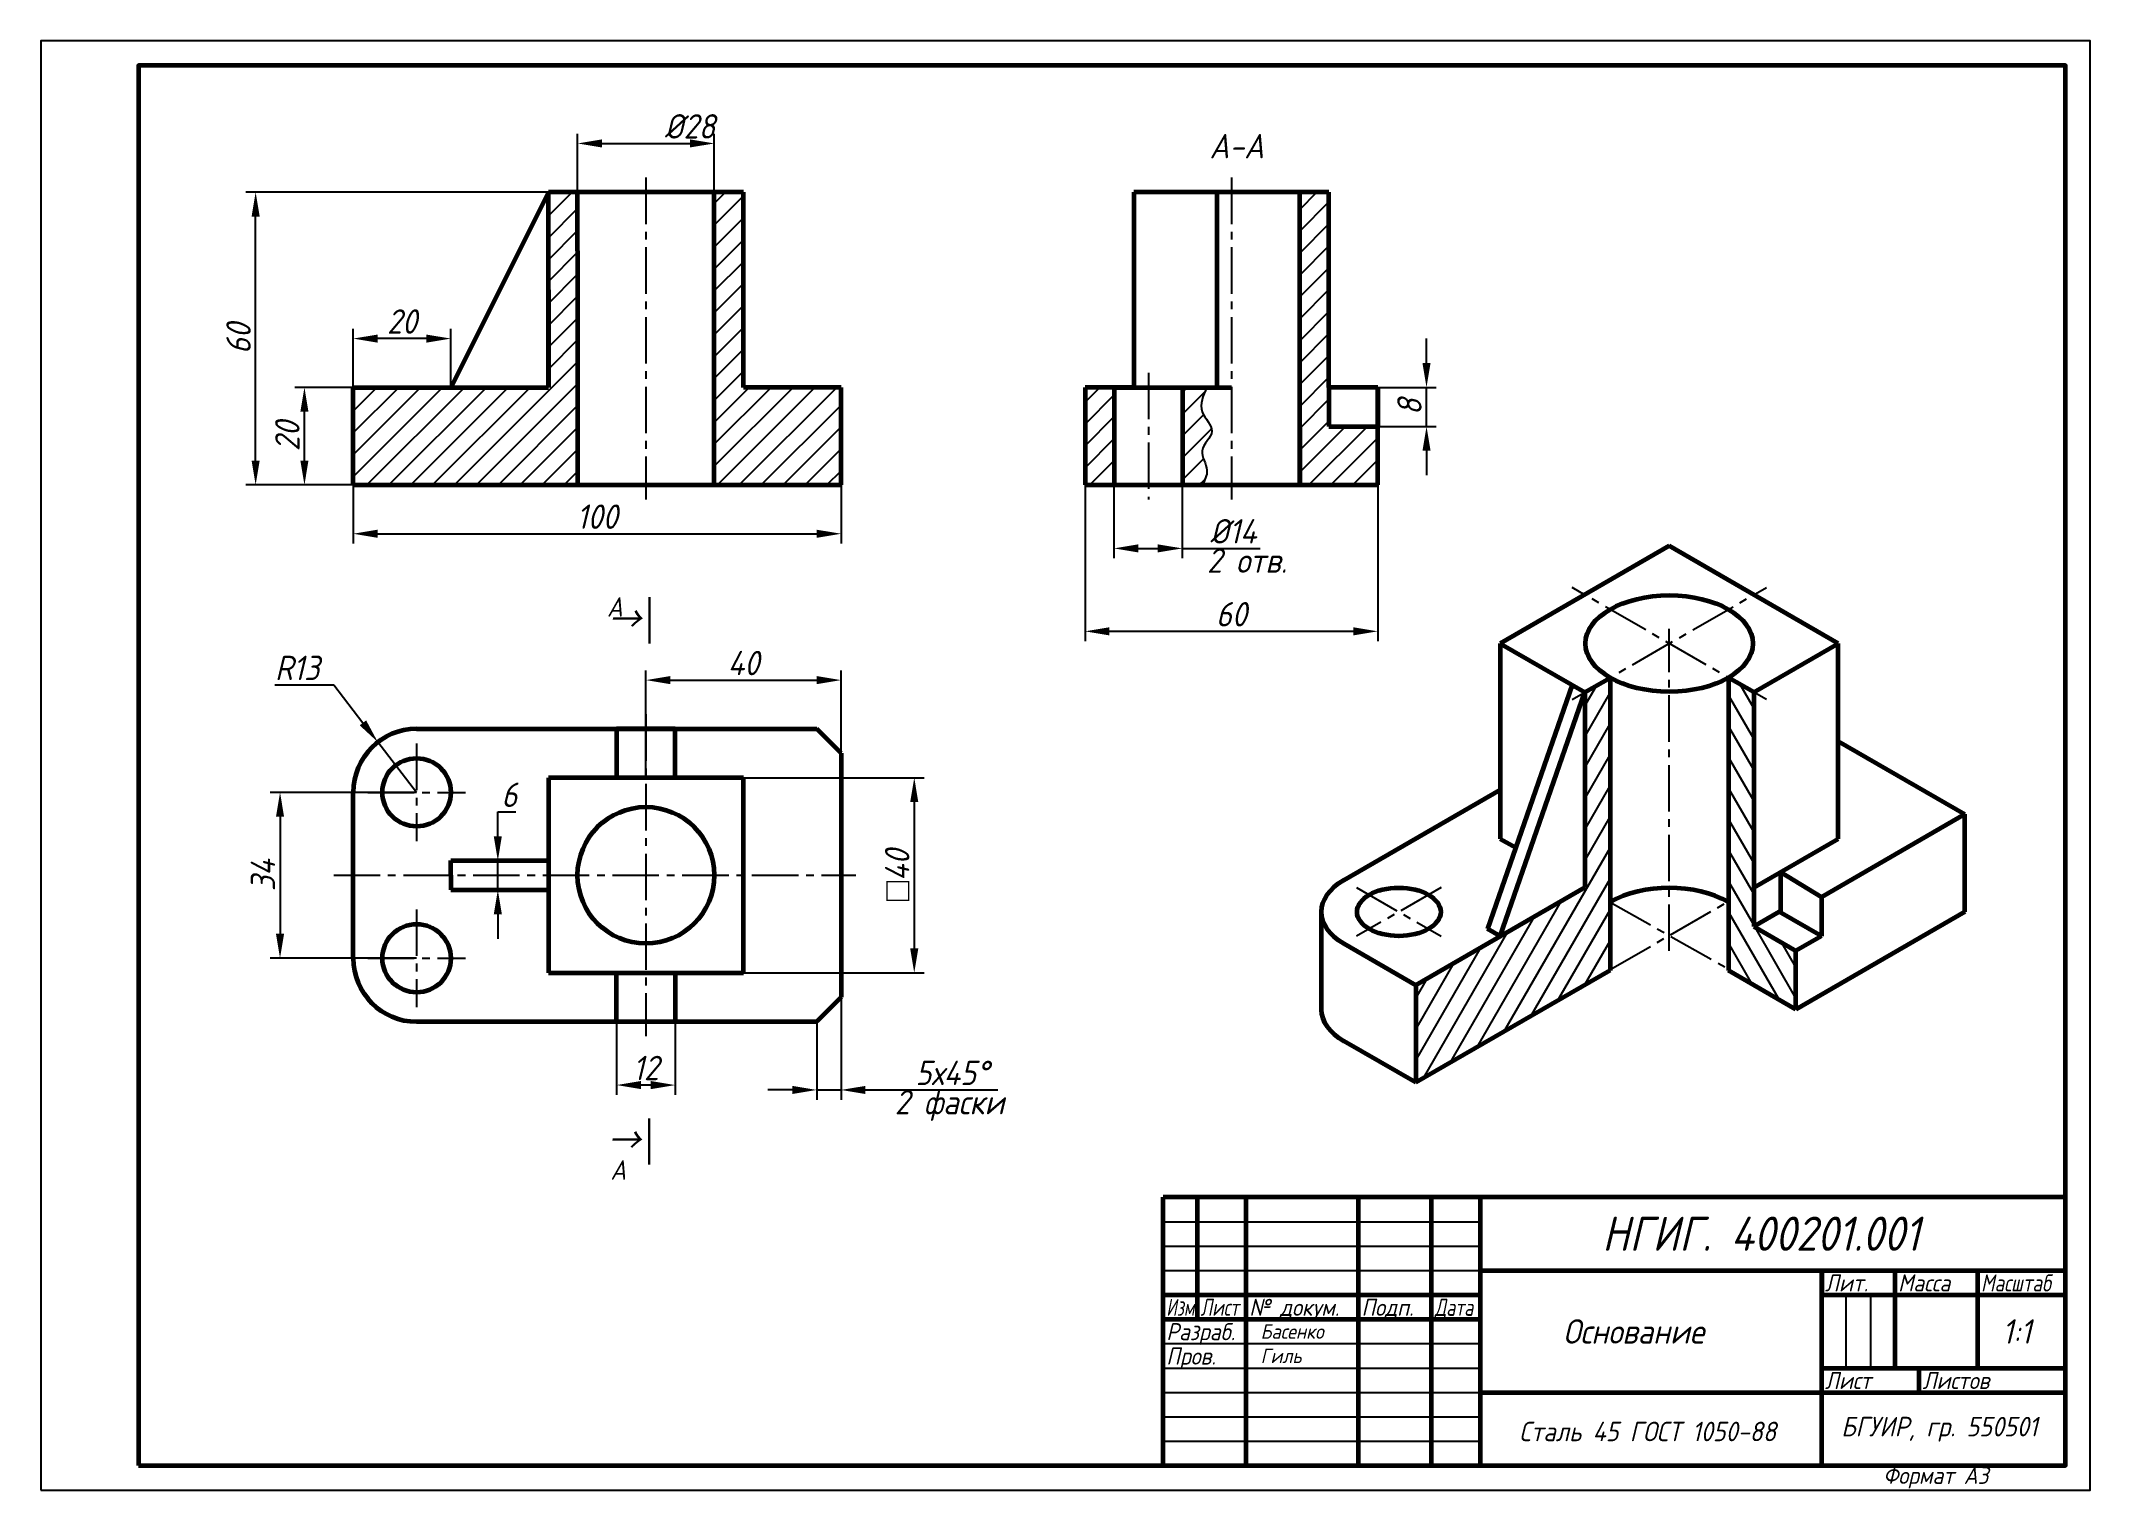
# Model space of a CAD drawing. Header units: millimetres. Extents: x 0 to 420, y 0 to 297.
import ezdxf

# ---------------------------------------------------------------- set-up
doc = ezdxf.new("R2010")
doc.units = ezdxf.units.MM
doc.header["$LTSCALE"] = 0.5
doc.linetypes.add('осевая2', pattern=[28.575, 19.05, -3.175, 3.175, -3.175])
doc.layers.get('0').update_dxf_attribs({"lineweight": 60})
doc.layers.get('Defpoints').update_dxf_attribs({"color": 5})
doc.layers.add('1-оси', color=1, linetype='осевая2')
doc.layers.add('3-размеры', color=6, linetype='Continuous')
doc.layers.add('2-штриховка', color=7, linetype='Continuous', true_color=0x00c7c7)
doc.layers.add('4-текст', color=7, linetype='Continuous', true_color=0x00ad00)
doc.styles.get("Standard").update_dxf_attribs({"font": 'isocpeui.ttf', "width": 0.9, "height": 5})
doc.dimstyles.new('Standart', dxfattribs={"dimtxt": 5, "dimasz": 5, "dimexe": 2, "dimexo": 0, "dimgap": 1, "dimtad": 1, "dimtoh": 1, "dimdec": 0, "dimtxsty": 'Standard', "dimcen": 2.5, "dimadec": 0, "dimazin": 0, "dimtfac": 1, "dimtdec": 0, "dimtmove": 0, "dimatfit": 3, "dimldrblk": 'DOTSMALL', "dimfxl": 1, "dimarcsym": 0})

# ---------------------------------------------------------------- blocks, each defined once
blk = doc.blocks.new('*D3')
at = {"layer": '3-размеры', "color": 0, "lineweight": -2, "transparency": 16777216}
for p, q in [((110, 266), (110, 278)), ((138, 266), (138, 278)), ((115, 276), (133, 276))]:
    blk.add_line(p, q, dxfattribs=at)
at = {"layer": '3-размеры', "color": 0, "transparency": 16777216}
for points in [[(115, 276.83), (115, 275.17), (110, 276)], [(133, 276.83), (133, 275.17), (138, 276)]]:
    blk.add_solid(points, dxfattribs=at)
at = {"layer": 'Defpoints', "color": 0, "transparency": 16777216}
for p in [(138, 276), (110, 266), (138, 266)]:
    blk.add_point(p, dxfattribs=at)
at = {"layer": '3-размеры', "color": 0, "transparency": 16777216, "insert": (133, 279.5), "char_height": 5, "attachment_point": 5}
blk.add_mtext('%%C28', dxfattribs=at)
blk = doc.blocks.new('_DotSmall')
at = {"color": 0, "linetype": 'ByBlock', "const_width": 0.5}
blk.add_lwpolyline([(-0.0625, 0, 1), (0.0625, 0, 1)], format="xyb", close=True, dxfattribs=at)
blk = doc.blocks.new('*D4')
at = {"layer": '3-размеры', "color": 0, "lineweight": -2, "transparency": 16777216}
for p, q in [((64, 226), (64, 238)), ((79, 236), (69, 236)), ((84, 226), (84, 238))]:
    blk.add_line(p, q, dxfattribs=at)
at = {"layer": '3-размеры', "color": 0, "transparency": 16777216}
for points in [[(69, 236.83), (69, 235.17), (64, 236)], [(79, 236.83), (79, 235.17), (84, 236)]]:
    blk.add_solid(points, dxfattribs=at)
at = {"layer": 'Defpoints', "color": 0, "transparency": 16777216}
for p in [(64, 236), (64, 226), (84, 226)]:
    blk.add_point(p, dxfattribs=at)
at = {"layer": '3-размеры', "color": 0, "transparency": 16777216, "insert": (74, 239.5), "char_height": 5, "attachment_point": 5}
blk.add_mtext('20', dxfattribs=at)
blk = doc.blocks.new('*D5')
at = {"layer": '3-размеры', "color": 0, "lineweight": -2, "transparency": 16777216}
for p, q in [((64, 226), (52, 226)), ((54, 211), (54, 221)), ((64, 206), (52, 206))]:
    blk.add_line(p, q, dxfattribs=at)
at = {"layer": '3-размеры', "color": 0, "transparency": 16777216}
for points in [[(53.17, 221), (54.83, 221), (54, 226)], [(53.17, 211), (54.83, 211), (54, 206)]]:
    blk.add_solid(points, dxfattribs=at)
at = {"layer": 'Defpoints', "color": 0, "transparency": 16777216}
for p in [(54, 226), (64, 226), (64, 206)]:
    blk.add_point(p, dxfattribs=at)
at = {"layer": '3-размеры', "color": 0, "transparency": 16777216, "insert": (50.5, 216), "char_height": 5, "attachment_point": 5, "rotation": 90}
blk.add_mtext('20', dxfattribs=at)
blk = doc.blocks.new('*D6')
at = {"layer": '3-размеры', "color": 0, "lineweight": -2, "transparency": 16777216}
for p, q in [((110, 266), (42, 266)), ((44, 211), (44, 261)), ((110, 206), (42, 206))]:
    blk.add_line(p, q, dxfattribs=at)
at = {"layer": '3-размеры', "color": 0, "transparency": 16777216}
for points in [[(43.17, 261), (44.83, 261), (44, 266)], [(43.17, 211), (44.83, 211), (44, 206)]]:
    blk.add_solid(points, dxfattribs=at)
at = {"layer": 'Defpoints', "color": 0, "transparency": 16777216}
for p in [(44, 266), (110, 266), (110, 206)]:
    blk.add_point(p, dxfattribs=at)
at = {"layer": '3-размеры', "color": 0, "transparency": 16777216, "insert": (40.5, 236), "char_height": 5, "attachment_point": 5, "rotation": 90}
blk.add_mtext('60', dxfattribs=at)
blk = doc.blocks.new('*D7')
at = {"layer": '3-размеры', "color": 0, "lineweight": -2, "transparency": 16777216}
for p, q in [((64, 206), (64, 194)), ((164, 206), (164, 194)), ((69, 196), (159, 196))]:
    blk.add_line(p, q, dxfattribs=at)
at = {"layer": '3-размеры', "color": 0, "transparency": 16777216}
for points in [[(69, 196.83), (69, 195.17), (64, 196)], [(159, 196.83), (159, 195.17), (164, 196)]]:
    blk.add_solid(points, dxfattribs=at)
at = {"layer": 'Defpoints', "color": 0, "transparency": 16777216}
for p in [(64, 206), (164, 206), (164, 196)]:
    blk.add_point(p, dxfattribs=at)
at = {"layer": '3-размеры', "color": 0, "transparency": 16777216, "insert": (114, 199.5), "char_height": 5, "attachment_point": 5}
blk.add_mtext('100', dxfattribs=at)
blk = doc.blocks.new('*D8')
at = {"layer": '3-размеры', "color": 0, "lineweight": -2, "transparency": 16777216}
for p, q in [((124, 146), (124, 168)), ((164, 146), (164, 168)), ((129, 166), (159, 166))]:
    blk.add_line(p, q, dxfattribs=at)
at = {"layer": '3-размеры', "color": 0, "transparency": 16777216}
for points in [[(129, 166.83), (129, 165.17), (124, 166)], [(159, 166.83), (159, 165.17), (164, 166)]]:
    blk.add_solid(points, dxfattribs=at)
at = {"layer": 'Defpoints', "color": 0, "transparency": 16777216}
for p in [(164, 166), (124, 146), (164, 146)]:
    blk.add_point(p, dxfattribs=at)
at = {"layer": '3-размеры', "color": 0, "transparency": 16777216, "insert": (144, 169.5), "char_height": 5, "attachment_point": 5}
blk.add_mtext('40', dxfattribs=at)
blk = doc.blocks.new('*D9')
at = {"layer": '3-размеры', "color": 0, "lineweight": -2, "transparency": 16777216}
for p, q in [((144, 146), (181, 146)), ((179, 141), (179, 111)), ((144, 106), (181, 106))]:
    blk.add_line(p, q, dxfattribs=at)
at = {"layer": '3-размеры', "color": 0, "transparency": 16777216}
for points in [[(178.17, 141), (179.83, 141), (179, 146)], [(178.17, 111), (179.83, 111), (179, 106)]]:
    blk.add_solid(points, dxfattribs=at)
at = {"layer": 'Defpoints', "color": 0, "transparency": 16777216}
for p in [(144, 146), (144, 106), (179, 106)]:
    blk.add_point(p, dxfattribs=at)
at = {"layer": '3-размеры', "color": 0, "transparency": 16777216, "insert": (175.29, 126), "char_height": 5, "attachment_point": 5, "rotation": 90}
blk.add_mtext('{\\fArial|b0|i1|c204|p34;\\H1.0833x;□}40', dxfattribs=at)
blk = doc.blocks.new('*D10')
at = {"layer": '3-размеры', "color": 0, "lineweight": -2, "transparency": 16777216}
for p, q in [((77, 143), (47, 143)), ((49, 138), (49, 114)), ((77, 109), (47, 109))]:
    blk.add_line(p, q, dxfattribs=at)
at = {"layer": '3-размеры', "color": 0, "transparency": 16777216}
for points in [[(48.17, 138), (49.83, 138), (49, 143)], [(48.17, 114), (49.83, 114), (49, 109)]]:
    blk.add_solid(points, dxfattribs=at)
at = {"layer": 'Defpoints', "color": 0, "transparency": 16777216}
for p in [(77, 143), (49, 109), (77, 109)]:
    blk.add_point(p, dxfattribs=at)
at = {"layer": '3-размеры', "color": 0, "transparency": 16777216, "insert": (45.5, 126), "char_height": 5, "attachment_point": 5, "rotation": 90}
blk.add_mtext('34', dxfattribs=at)
blk = doc.blocks.new('*D11')
at = {"layer": '3-размеры', "color": 0, "lineweight": -2, "transparency": 16777216}
for p, q in [((118, 96), (118, 81)), ((130, 96), (130, 81)), ((125, 83), (123, 83))]:
    blk.add_line(p, q, dxfattribs=at)
at = {"layer": '3-размеры', "color": 0, "transparency": 16777216}
for points in [[(123, 83.83), (123, 82.17), (118, 83)], [(125, 83.83), (125, 82.17), (130, 83)]]:
    blk.add_solid(points, dxfattribs=at)
at = {"layer": 'Defpoints', "color": 0, "transparency": 16777216}
for p in [(118, 96), (130, 96), (118, 83)]:
    blk.add_point(p, dxfattribs=at)
at = {"layer": '3-размеры', "color": 0, "transparency": 16777216, "insert": (124, 86.5), "char_height": 5, "attachment_point": 5}
blk.add_mtext('12', dxfattribs=at)
blk = doc.blocks.new('*D12')
at = {"layer": '3-размеры', "color": 0, "lineweight": -2, "transparency": 16777216}
for p, q in [((47.9, 165), (60, 165)), ((60, 165), (65.99, 157.24)), ((77, 143), (69.05, 153.29))]:
    blk.add_line(p, q, dxfattribs=at)
at = {"layer": '3-размеры', "color": 0, "transparency": 16777216}
blk.add_solid([(66.65, 157.75), (65.33, 156.73), (69.05, 153.29)], dxfattribs=at)
at = {"layer": 'Defpoints', "color": 0, "transparency": 16777216}
for p in [(69.05, 153.29), (77, 143)]:
    blk.add_point(p, dxfattribs=at)
at = {"layer": '3-размеры', "color": 0, "transparency": 16777216, "insert": (52.53, 168.5), "char_height": 5, "attachment_point": 5}
blk.add_mtext('R13', dxfattribs=at)
blk = doc.blocks.new('*D13')
at = {"layer": '3-размеры', "color": 0, "lineweight": -2, "transparency": 16777216}
for p, q in [((93.64, 134), (93.64, 139)), ((93.64, 139), (97.36, 139)), ((97, 129), (91.64, 129)), ((93.64, 123), (93.64, 129)), ((97, 123), (91.64, 123)), ((93.64, 118), (93.64, 113))]:
    blk.add_line(p, q, dxfattribs=at)
at = {"layer": '3-размеры', "color": 0, "transparency": 16777216}
for points in [[(92.81, 134), (94.47, 134), (93.64, 129)], [(92.81, 118), (94.47, 118), (93.64, 123)]]:
    blk.add_solid(points, dxfattribs=at)
at = {"layer": 'Defpoints', "color": 0, "transparency": 16777216}
for p in [(93.64, 129), (97, 129), (97, 123)]:
    blk.add_point(p, dxfattribs=at)
at = {"layer": '3-размеры', "color": 0, "transparency": 16777216, "insert": (96, 142.5), "char_height": 5, "attachment_point": 5}
blk.add_mtext('6', dxfattribs=at)
blk = doc.blocks.new('*D14')
at = {"layer": '3-размеры', "color": 0, "lineweight": -2, "transparency": 16777216}
for p, q in [((284, 231), (284, 236)), ((274, 226), (286, 226)), ((284, 218), (284, 226)), ((274, 218), (286, 218)), ((284, 213), (284, 208))]:
    blk.add_line(p, q, dxfattribs=at)
at = {"layer": '3-размеры', "color": 0, "transparency": 16777216}
for points in [[(283.17, 231), (284.83, 231), (284, 226)], [(283.17, 213), (284.83, 213), (284, 218)]]:
    blk.add_solid(points, dxfattribs=at)
at = {"layer": 'Defpoints', "color": 0, "transparency": 16777216}
for p in [(274, 226), (284, 226), (274, 218)]:
    blk.add_point(p, dxfattribs=at)
at = {"layer": '3-размеры', "color": 0, "transparency": 16777216, "insert": (280.5, 222), "char_height": 5, "attachment_point": 5, "rotation": 90}
blk.add_mtext('8', dxfattribs=at)
blk = doc.blocks.new('*D15')
at = {"layer": '3-размеры', "color": 0, "lineweight": -2, "transparency": 16777216}
for p, q in [((214, 206), (214, 174)), ((274, 206), (274, 174)), ((219, 176), (269, 176))]:
    blk.add_line(p, q, dxfattribs=at)
at = {"layer": '3-размеры', "color": 0, "transparency": 16777216}
for points in [[(219, 176.83), (219, 175.17), (214, 176)], [(269, 176.83), (269, 175.17), (274, 176)]]:
    blk.add_solid(points, dxfattribs=at)
at = {"layer": 'Defpoints', "color": 0, "transparency": 16777216}
for p in [(214, 206), (274, 206), (274, 176)]:
    blk.add_point(p, dxfattribs=at)
at = {"layer": '3-размеры', "color": 0, "transparency": 16777216, "insert": (244, 179.5), "char_height": 5, "attachment_point": 5}
blk.add_mtext('60', dxfattribs=at)
blk = doc.blocks.new('*D16')
at = {"layer": '3-размеры', "color": 0, "lineweight": -2, "transparency": 16777216}
for p, q in [((164, 101), (164, 80)), ((159, 96), (159, 80)), ((154, 82), (149, 82)), ((159, 82), (164, 82)), ((169, 82), (196.15, 82))]:
    blk.add_line(p, q, dxfattribs=at)
at = {"layer": '3-размеры', "color": 0, "transparency": 16777216}
for points in [[(154, 82.83), (154, 81.17), (159, 82)], [(169, 82.83), (169, 81.17), (164, 82)]]:
    blk.add_solid(points, dxfattribs=at)
at = {"layer": 'Defpoints', "color": 0, "transparency": 16777216}
for p in [(164, 101), (159, 96), (164, 82)]:
    blk.add_point(p, dxfattribs=at)
at = {"layer": '3-размеры', "color": 0, "transparency": 16777216, "insert": (186.75, 85.5), "char_height": 7, "attachment_point": 5}
blk.add_mtext('{\\H0.71429x;5х45%%D}', dxfattribs=at)
blk = doc.blocks.new('*D17')
at = {"layer": '3-размеры', "color": 0, "lineweight": -2, "transparency": 16777216}
for p, q in [((219.92, 206), (219.92, 191)), ((233.92, 206), (233.92, 191)), ((224.92, 193), (228.92, 193)), ((233.92, 193), (249.87, 193))]:
    blk.add_line(p, q, dxfattribs=at)
at = {"layer": '3-размеры', "color": 0, "transparency": 16777216}
for points in [[(224.92, 193.83), (224.92, 192.17), (219.92, 193)], [(228.92, 193.83), (228.92, 192.17), (233.92, 193)]]:
    blk.add_solid(points, dxfattribs=at)
at = {"layer": 'Defpoints', "color": 0, "transparency": 16777216}
for p in [(219.92, 206), (233.92, 206), (233.92, 193)]:
    blk.add_point(p, dxfattribs=at)
at = {"layer": '3-размеры', "color": 0, "transparency": 16777216, "insert": (244.39, 196.5), "char_height": 5, "attachment_point": 5}
blk.add_mtext('%%C14', dxfattribs=at)

msp = doc.modelspace()

# ---------------------------------------------------------------- hatches: boundary and pattern name
at = {"layer": '2-штриховка', "transparency": 33554687}
h = msp.add_hatch(dxfattribs=at)
h.set_pattern_fill('ANSI31', color=256)
h.paths.add_polyline_path([(110, 223), (110, 254), (110, 266), (104, 266), (104, 226), (84, 226), (64, 226), (64, 206), (110, 206)])
h.paths.add_polyline_path([(164, 226), (144, 226), (144, 266), (138, 266), (138, 206), (164, 206)])
h = msp.add_hatch(dxfattribs=at)
h.set_pattern_fill('ANSI31', color=256)
h.paths.add_polyline_path([(274, 218), (264, 218), (264, 206), (274, 206)])
h.paths.add_polyline_path([(264, 218), (264, 226), (258, 226), (258, 206), (264, 206)])
h.paths.add_polyline_path([(264, 266), (258, 266), (258, 226), (264, 226)])
h = msp.add_hatch(dxfattribs=at)
h.set_pattern_fill('ANSI31', color=256)
edge = h.paths.add_edge_path()
edge.add_spline(control_points=[(238, 206), (238.53, 206.99), (239.76, 209.27), (236.62, 213.2), (241.64, 217), (236.72, 221.09), (238.21, 224.29), (239, 226)], knot_values=[0, 0, 0, 0, 3.162278, 7.285383, 11.757519, 16.229655, 21.328675, 21.328675, 21.328675, 21.328675], degree=3, periodic=0)
edge.add_line((239, 226), (234, 226))
edge.add_line((234, 226), (234, 206))
edge.add_line((234, 206), (238, 206))
h.paths.add_polyline_path([(220, 226), (214, 226), (214, 206), (220, 206)])
h = msp.add_hatch(dxfattribs=at)
h.set_pattern_fill('ANSI31', color=256, angle=15)
h.paths.add_polyline_path([(321.63, 106.5), (321.63, 166.45), (316.43, 163.5), (316.43, 123.5), (281.79, 103.5), (281.79, 83.5)])
h = msp.add_hatch(dxfattribs=at)
h.set_pattern_fill('ANSI31', color=256, angle=75)
h.paths.add_polyline_path([(359.73, 110.5), (351.07, 115.5), (351.07, 123.5), (351.07, 163.5), (345.88, 166.5), (345.88, 106.5), (359.73, 98.5)])

# ---------------------------------------------------------------- linework, layer by layer
for p, q in [((104, 266), (84, 226)), ((144, 266), (104, 266)), ((104, 226), (104, 266)), ((110, 254), (110, 266)), ((138, 206), (138, 266)), ((144, 226), (144, 266)), ((264, 266), (224, 266)), ((224, 266), (224, 226)), ((241, 266), (241, 226)), ((258, 206), (258, 266)), ((264, 226), (264, 266)), ((110, 254), (110, 206)), ((104, 246), (104, 226)), ((64, 206), (64, 226)), ((64, 226), (84, 226)), ((84, 226), (104, 226)), ((110, 223), (110, 206)), ((164, 226), (144, 226)), ((164, 206), (164, 226)), ((224, 226), (214, 226)), ((214, 226), (214, 206)), ((220, 226), (220, 206)), ((220, 226), (234, 226)), ((224, 226), (244, 226)), ((234, 226), (234, 206)), ((274, 226), (264, 226)), ((264, 226), (264, 218)), ((274, 206), (274, 226)), ((274, 226), (274, 218)), ((258, 218), (258, 206)), ((264, 218), (274, 218)), ((64, 206), (164, 206)), ((110, 206), (138, 206)), ((214, 206), (274, 206)), ((220, 206), (233, 206)), ((333.75, 193.5), (299.11, 173.5)), ((368.39, 173.5), (333.75, 193.5)), ((299.11, 173.5), (316.43, 163.5)), ((299.11, 173.5), (299.11, 133.5)), ((351.07, 163.5), (368.39, 173.5)), ((368.39, 133.5), (368.39, 173.5)), ((313.83, 165), (296.51, 115)), ((316.43, 163.5), (321.65, 166.46)), ((321.63, 166.5), (321.63, 106.5)), ((351.07, 163.5), (345.88, 166.5)), ((345.88, 166.5), (345.88, 106.5)), ((299.11, 113.5), (316.43, 163.5)), ((316.43, 163.5), (316.43, 123.5)), ((351.07, 163.5), (351.07, 123.5)), ((77, 156), (159, 156)), ((130, 156), (118, 156)), ((118, 156), (118, 146)), ((130, 146), (130, 156)), ((164, 151), (159, 156)), ((368.39, 153.5), (394.37, 138.5)), ((164, 151), (164, 101)), ((64, 109), (64, 143)), ((144, 146), (104, 146)), ((104, 146), (104, 106)), ((144, 126), (144, 146)), ((267.07, 125), (299.11, 143.5)), ((394.37, 138.5), (364.93, 121.5)), ((394.37, 118.5), (394.37, 138.5)), ((299.11, 133.5), (302.29, 131.67)), ((351.07, 123.5), (368.39, 133.5)), ((84, 126), (84, 129)), ((84, 129), (104, 129)), ((84, 126), (84, 123)), ((364.93, 121.5), (356.56, 126.67)), ((356.56, 126.67), (356.56, 118.67)), ((84, 123), (104, 123)), ((144, 106), (144, 126)), ((316.43, 123.5), (281.79, 103.5)), ((351.07, 123.5), (351.07, 115.5)), ((262.41, 118.5), (262.41, 98.5)), ((356.27, 118.5), (351.07, 115.5)), ((364.93, 113.5), (356.27, 118.5)), ((394.37, 118.5), (359.73, 98.5)), ((364.93, 121.5), (364.93, 113.5)), ((299.11, 113.5), (296.51, 115)), ((351.07, 115.5), (359.73, 110.5)), ((364.93, 113.5), (359.73, 110.5)), ((267.07, 112), (281.79, 103.5)), ((359.73, 98.5), (359.73, 110.5)), ((104, 106), (144, 106)), ((118, 96), (118, 106)), ((118, 106), (130, 106)), ((130, 106), (130, 96)), ((321.63, 106.5), (281.79, 83.5)), ((359.73, 98.5), (345.88, 106.5)), ((164, 101), (159, 96)), ((281.79, 103.5), (281.79, 83.5)), ((77, 96), (159, 96)), ((281.79, 83.5), (267.07, 92)), ((365, 45), (365, 40))]:
    msp.add_line(p, q)
at = {"lineweight": 60}
for p, q in [((415, 60), (230, 60)), ((230, 5), (230, 60)), ((237, 60), (237, 35)), ((247, 5), (247, 60)), ((270, 60), (270, 5)), ((285, 5), (285, 60)), ((295, 60), (295, 5)), ((295, 45), (415, 45)), ((365, 5), (365, 45)), ((380, 45), (380, 25)), ((397, 25), (397, 45)), ((230, 40), (295, 40)), ((365, 40), (415, 40)), ((230, 35), (295, 35)), ((365, 25), (415, 25)), ((385, 20), (385, 25)), ((295, 20), (415, 20))]:
    msp.add_line(p, q, dxfattribs=at)
at = {"lineweight": -3}
for p, q in [((230, 55), (295, 55)), ((230, 50), (295, 50)), ((230, 45), (295, 45)), ((370, 25), (370, 40)), ((375, 40), (375, 25)), ((230, 30), (295, 30)), ((230, 25), (295, 25)), ((230, 20), (295, 20)), ((230, 15), (295, 15)), ((230, 10), (295, 10))]:
    msp.add_line(p, q, dxfattribs=at)
at = {"lineweight": 60}
msp.add_lwpolyline([(20, 5), (415, 5), (415, 292), (20, 292)], close=True, dxfattribs=at)
for centre, radius in [((77, 143), 7), ((124, 126), 14), ((77, 109), 7)]:
    msp.add_circle(centre, radius)
for centre, start, end in [((77, 143), 90, 180), ((77, 109), 180, 270)]:
    msp.add_arc(centre, 13, start, end)
for centre, major_axis in [((333.75, 173.5), (-17.15, 0)), ((278.33, 118.5), (-8.57, 0))]:
    msp.add_ellipse(centre, major_axis=major_axis, ratio=0.57735)
for centre, major_axis, start_param, end_param in [((278.33, 118.5), (-15.92, 0), 5.497787, 7.068583), ((333.75, 113.5), (-17.15, 0), 3.926991, 5.497787), ((278.33, 98.5), (-15.92, 0), 6.283185, 7.068583)]:
    msp.add_ellipse(centre, major_axis=major_axis, ratio=0.57735, start_param=start_param, end_param=end_param)
at = {"layer": '1-оси'}
for p, q in [((124, 269), (124, 203)), ((244, 269), (244, 203)), ((227, 229), (227, 203)), ((313.83, 162), (353.67, 185)), ((353.67, 162), (313.83, 185)), ((333.75, 110.5), (333.75, 176.5)), ((124, 159), (124, 93)), ((77, 153), (77, 133)), ((67, 143), (87, 143)), ((60, 126), (167, 126)), ((286.99, 123.5), (269.67, 113.5)), ((269.67, 123.5), (286.99, 113.5)), ((77, 119), (77, 99)), ((321.63, 106.66), (345.88, 120.66)), ((321.63, 120.5), (346.16, 106.66)), ((67, 109), (87, 109))]:
    msp.add_line(p, q, dxfattribs=at)
at = {"layer": 'Defpoints'}
for p, q in [((241, 226), (241, 266)), ((264, 226), (274, 226))]:
    msp.add_line(p, q, dxfattribs=at)
msp.add_lwpolyline([(0, 0), (420, 0), (420, 297), (0, 297)], close=True, dxfattribs=at)
msp.add_spline([(239, 226), (238, 221), (240, 217), (238, 213), (239, 209), (238, 206)], degree=3, dxfattribs=at)

# ---------------------------------------------------------------- texts
at = {"lineweight": -3, "width": 0.9}
msp.add_text('Формат А3', height=3.5, dxfattribs=at).set_placement((377.6, 1.25))
at = {"layer": '2-штриховка', "color": 0, "attachment_point": 1}
for s, width, insert, char_height in [('A-A', 28.0182, (239.52, 277.95), 5), ('A', 22, (116.02, 183.01), 4), ('{\\fSimSun|b0|i1|c134|p2;\\H1.0833x;→\\fArial|b0|i1|c0|p34;│}', 27, (116.31, 181.26), 5), ('{\\fSimSun|b0|i1|c134|p2;\\H1.0833x;→\\fArial|b0|i1|c0|p34;│}', 27, (116.21, 74.46), 5), ('A', 22, (116.71, 67.6), 4)]:
    msp.add_mtext_dynamic_manual_height_columns(s, width=width, gutter_width=25, heights=[0], dxfattribs=dict(at, insert=insert, char_height=char_height))
at = {"layer": '3-размеры', "char_height": 5, "attachment_point": 1}
for s, width, insert in [('2\\~отв.', 5, (239, 193)), ('\\pt0,5;2\\~фаски', 8, (175, 82))]:
    msp.add_mtext_dynamic_manual_height_columns(s, width=width, gutter_width=25, heights=[0], dxfattribs=dict(at, insert=insert))
at = {"layer": '4-текст', "lineweight": -3}
for s, width, p in [('Лит.', 0.9, (365.67, 40.7)), ('Масса', 0.9, (380.67, 40.7)), ('Масштаб', 0.8, (397.67, 40.7)), ('Изм.', 0.7, (230.67, 35.7)), ('Лист', 0.75, (237.67, 35.7)), ('№ докум.', 0.9, (247.67, 35.7)), ('Подп.', 0.9, (270.67, 35.7)), ('Дата', 0.75, (285.67, 35.7)), ('Разраб.', 0.9, (230.67, 30.7)), ('Пров.', 0.9, (230.67, 25.7)), ('Лист', 0.9, (365.67, 20.7)), ('Листов', 0.9, (385.67, 20.7))]:
    msp.add_text(s, height=3.5, dxfattribs=dict(at, width=width)).set_placement(p)
at = {"layer": '4-текст', "attachment_point": 1}
for s, width, insert, char_height in [('НГИГ.\\~400201.001', 26, (320, 56.04), 7), ('Басенко', 20, (250, 34), 3), ('Основание', 37, (312, 35), 5), ('1:1', 3, (402, 35), 5), ('Гиль', 19, (250, 29), 3), ('Сталь\\~45\\~ГОСТ\\~1050-88', 1, (303, 14), 4), ('БГУИР, гр. 550501', 43, (369, 15), 4)]:
    msp.add_mtext_dynamic_manual_height_columns(s, width=width, gutter_width=25, heights=[0], dxfattribs=dict(at, insert=insert, char_height=char_height))

# ---------------------------------------------------------------- dimensions: what is measured, and where the dimension line sits
at = {"layer": '3-размеры'}
for base, p1, p2, text, picture, middle in [((138, 276), (110, 266), (138, 266), '%%C28', '*D3', (133, 276)), ((233.92, 193), (219.92, 206), (233.92, 206), '%%C<>', '*D17', (244.39, 193)), ((164, 82), (159, 96), (164, 101), '{\\H0.71429x;<>х45%%D}', '*D16', (186.75, 82))]:
    dim = msp.add_linear_dim(base=base, p1=p1, p2=p2, text=text, dimstyle='Standart', dxfattribs=at)
    dim.commit()
    dim.dimension.update_dxf_attribs({"geometry": picture, "text_midpoint": middle, "dimtype": 160})
for base, p1, p2, picture, middle, dimtype in [((44, 266), (110, 206), (110, 266), '*D6', (44, 236), 160), ((284, 226), (274, 218), (274, 226), '*D14', (284, 222), 160), ((54, 226), (64, 206), (64, 226), '*D5', (54, 216), 160), ((49, 109), (77, 143), (77, 109), '*D10', (49, 126), 160), ((93.64, 129), (97, 123), (97, 129), '*D13', (96, 139), 161)]:
    dim = msp.add_linear_dim(base=base, p1=p1, p2=p2, angle=90, dimstyle='Standart', dxfattribs=at)
    dim.commit()
    dim.dimension.update_dxf_attribs({"geometry": picture, "text_midpoint": middle, "dimtype": dimtype})
for base, p1, p2, picture, middle in [((64, 236), (84, 226), (64, 226), '*D4', (74, 236)), ((164, 196), (64, 206), (164, 206), '*D7', (114, 196)), ((274, 176), (214, 206), (274, 206), '*D15', (244, 176)), ((164, 166), (124, 146), (164, 146), '*D8', (144, 166)), ((118, 83), (130, 96), (118, 96), '*D11', (124, 83))]:
    dim = msp.add_linear_dim(base=base, p1=p1, p2=p2, dimstyle='Standart', dxfattribs=at)
    dim.commit()
    dim.dimension.update_dxf_attribs({"geometry": picture, "text_midpoint": middle, "dimtype": 160})
dim = msp.add_radius_dim(center=(77, 143), mpoint=(69.05, 153.29), dimstyle='Standart', dxfattribs=at)
dim.commit()
dim.dimension.update_dxf_attribs({"geometry": '*D12', "text_midpoint": (52.53, 165), "dimtype": 164})
dim = msp.add_linear_dim(base=(179, 106), p1=(144, 146), p2=(144, 106), angle=90, text='{\\fArial|b0|i1|c204|p34;\\H1.0833x;□}<>', dimstyle='Standart', dxfattribs=at)
dim.commit()
dim.dimension.update_dxf_attribs({"geometry": '*D9', "text_midpoint": (179, 126), "dimtype": 160})

doc.saveas('drawing.dxf')
